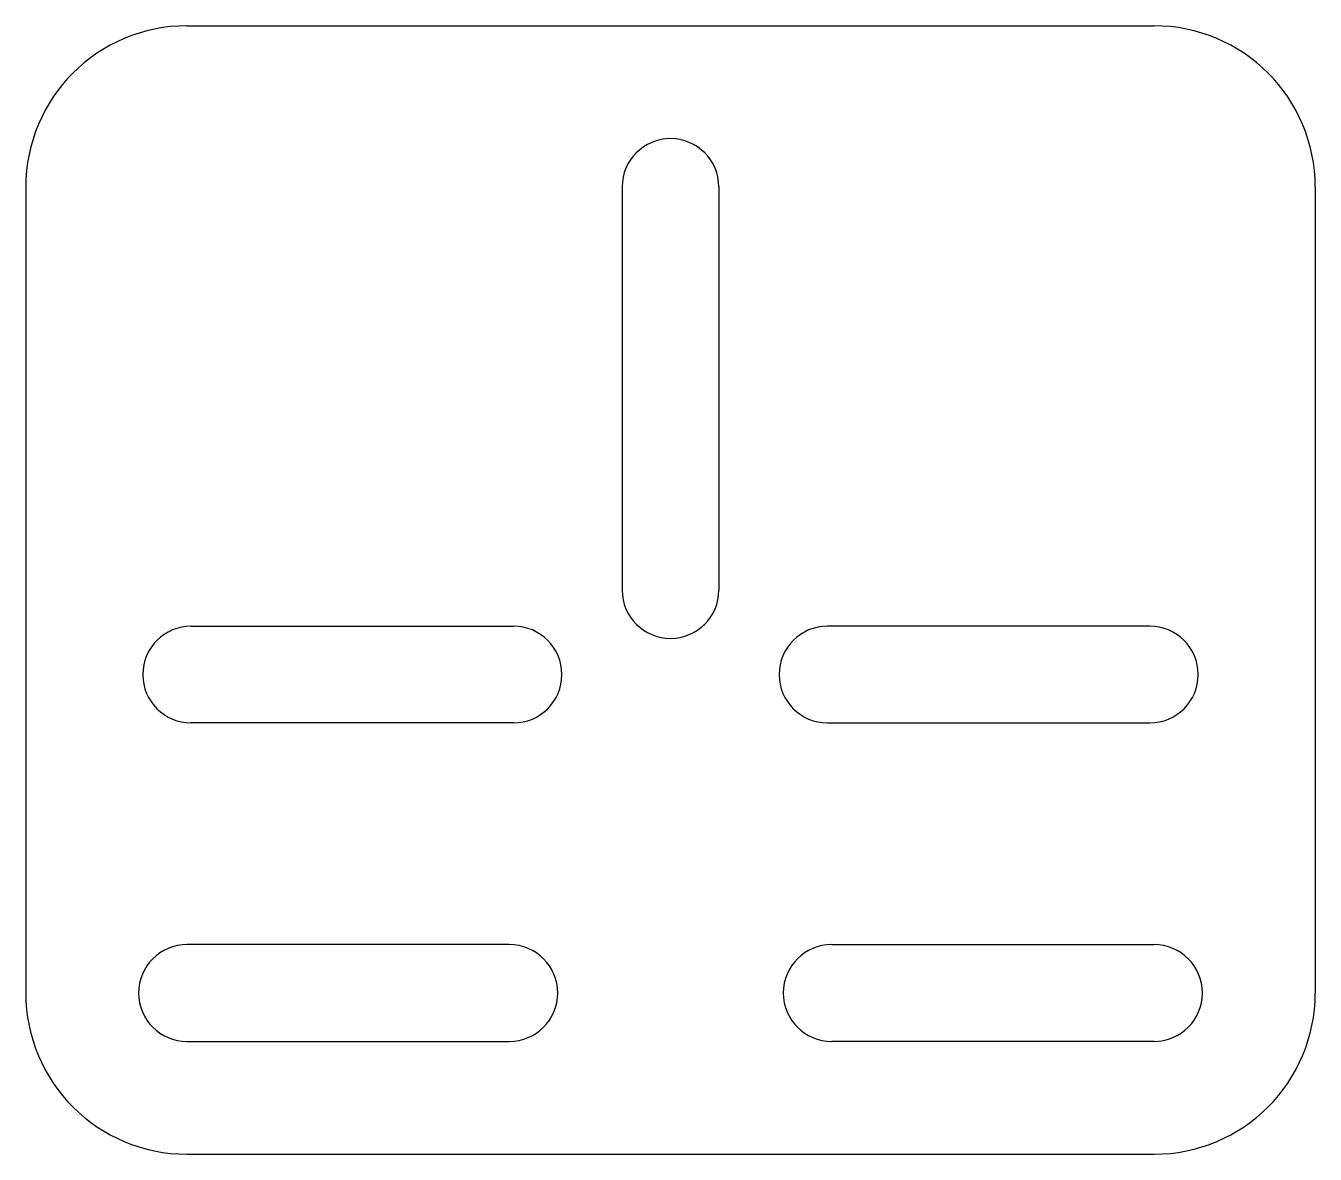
# Model space of a CAD drawing. Header units: millimetres. Extents: x -20 to 20, y -17.5 to 17.5.
import ezdxf

# ---------------------------------------------------------------- set-up
doc = ezdxf.new("R2010")
doc.units = ezdxf.units.MM

msp = doc.modelspace()

# ---------------------------------------------------------------- linework, layer by layer
at = {"color": 7, "linetype": 'Continuous', "lineweight": 25}
for p, q in [((-15, 17.5), (15, 17.5)), ((-20, 12.5), (-20, -12.5)), ((-1.5, 12.5), (-1.5, 0)), ((1.5, 12.5), (1.5, 0)), ((20, 12.5), (20, -12.5)), ((-14.87, -1.122), (-4.87, -1.122)), ((14.87, -1.122), (4.87, -1.122)), ((-4.87, -4.122), (-14.87, -4.122)), ((4.87, -4.122), (14.87, -4.122)), ((-5, -11), (-15, -11)), ((5, -11), (15, -11)), ((-15, -14), (-5, -14)), ((15, -14), (5, -14)), ((-15, -17.5), (15, -17.5))]:
    msp.add_line(p, q, dxfattribs=at)
for centre, radius, start, end in [((-15, 12.5), 5, 90, 180), ((15, 12.5), 5, 0, 90), ((0, 12.5), 1.5, 0, 180), ((0, 0), 1.5, 180, 0), ((-14.87, -2.622), 1.5, 90, 270), ((-4.87, -2.622), 1.5, 270, 90), ((4.87, -2.622), 1.5, 90, 270), ((14.87, -2.622), 1.5, 270, 90), ((-15, -12.5), 1.5, 90, 270), ((-5, -12.5), 1.5, 270, 90), ((5, -12.5), 1.5, 90, 270), ((15, -12.5), 1.5, 270, 90), ((-15, -12.5), 5, 180, 270), ((15, -12.5), 5, 270, 0)]:
    msp.add_arc(centre, radius, start, end, dxfattribs=at)

doc.saveas('drawing.dxf')
